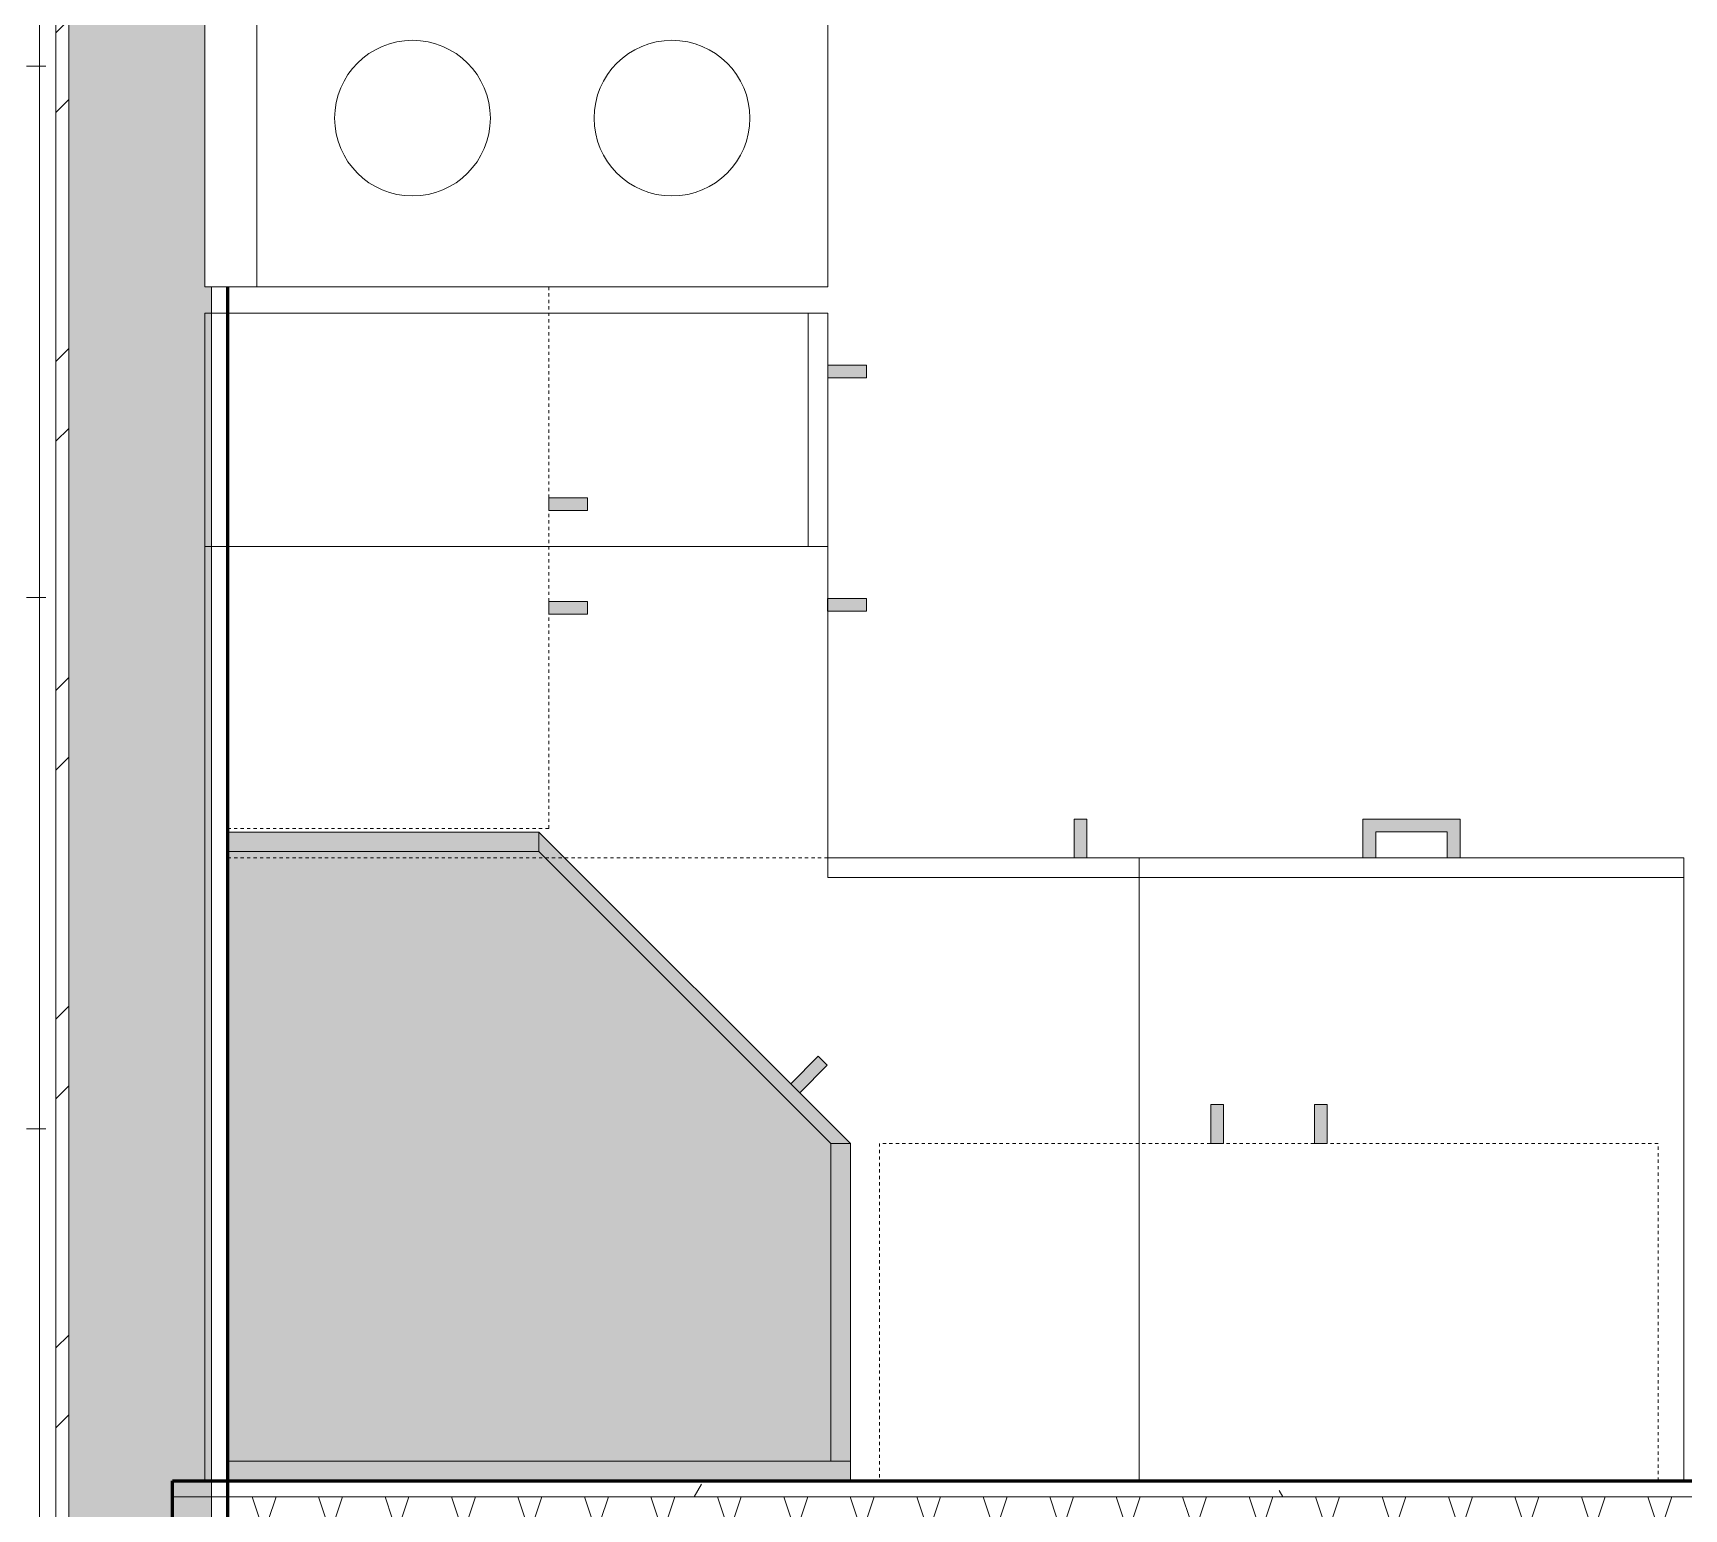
# Model space of a CAD drawing. Header units: inches. Extents: x -4169 to -1846, y 9706 to 12377.
# Drawn here: x -3409.5 to -3345.9, y 10650.3 to 10707.2 of the extents above; entities that cross this region are included whole.
import ezdxf

# ---------------------------------------------------------------- set-up
doc = ezdxf.new("R2010")
doc.units = ezdxf.units.IN
doc.header["$MEASUREMENT"] = 0
doc.linetypes.add('Dash', pattern=[0.25, 0.125, -0.125])
for name, color, linetype, lineweight in [('0-1', 7, 'Continuous', 5), ('0-2', 10, 'Continuous', 18), ('A-WALL', 113, 'Continuous', 18), ('A-WALL-4', 250, 'Continuous', 60), ('A-WALL-5', 10, 'Continuous', 18), ('A-WALL-PATT-1', 7, 'Continuous', 9), ('A-WALL-PATT-2', 253, 'Continuous', 9), ('A-WALL-PATT-4', 111, 'Continuous', 9), ('I-WALL-3', 2, 'Continuous', 60), ('Q-CASE', 31, 'Continuous', 9), ('Q-CASE-1', 253, 'Continuous', 9), ('Q-CASE-2', 7, 'Continuous', 9), ('Q-CASE-4', 71, 'Continuous', 9), ('Q-CASE-5', 7, 'Dash', 9), ('Q-CASE-HDLN-1', 7, 'Dash', 9), ('Q-SPCQ-2', 7, 'Continuous', 9)]:
    doc.layers.add(name, color=color, linetype=linetype, lineweight=lineweight)
pattern_1 = [(0, (0, 0), (20.48, 5.12), [0.845, -14.515, 0.845, -14.515, -81.92]), (0, (0, 0), (20.48, 5.12), [-30.72, 0.845, -29.875, 0.845, -14.515, -35.84]), (0, (0, 0), (20.48, 5.12), [-76.8, 0.845, -9.395, 0.845, -24.755]), (120, (7.68, 2.56), (-14.67405, 15.1762003), [0.845, -14.515, 0.845, -14.515, -81.92]), (120, (7.68, 2.56), (-14.67405, 15.1762003), [-30.72, 0.845, -29.875, 0.845, -14.515, -35.84]), (120, (7.68, 2.56), (-14.67405, 15.1762003), [-76.8, 0.845, -9.395, 0.845, -24.755]), (240, (10.24, 12.8), (-5.80595, -20.2962003), [0.845, -14.515, 0.845, -14.515, -81.92]), (240, (10.24, 12.8), (-5.80595, -20.2962003), [-30.72, 0.845, -29.875, 0.845, -14.515, -35.84]), (240, (10.24, 12.8), (-5.80595, -20.2962003), [-76.8, 0.845, -9.395, 0.845, -24.755])]
pattern_2 = [(161.57, (0.32, 0.32), (-2.560496185, -0.000537386), [0, -18.214, 2.022, 0]), (18.43, (-0.32, 0.32), (-2.560496185, 0.000537386), [0, -18.214, 2.022, 0]), (108.43, (0.32, 0.32), (1.27922091, -6.400876726), [6.07, -14.166]), (71.57, (-0.32, 0.32), (1.27922091, 6.400876726), [6.07, -14.166])]

# ---------------------------------------------------------------- blocks, each defined once
blk = doc.blocks.new('Range - 24_ x 30_-2553768-ENLARGED RCP - 1ST FLOOR PLAN')
at = {"layer": 'Q-SPCQ-2'}
for p, q in [((0, 0), (30, 0)), ((0, -24), (0, 0)), ((30, 0), (30, -24)), ((0, -22), (30, -22)), ((30, -24), (0, -24))]:
    blk.add_line(p, q, dxfattribs=at)
for centre, radius, start, end in [((6.5, -6), 3.5, 360, 180), ((23.5, -6), 3, 0, 180), ((6.5, -6), 3.5, 180, 0), ((23.5, -6), 3, 180, 0), ((6.5, -16), 4.5, 0, 180), ((23.5, -16), 3, 360, 180), ((6.5, -16), 4.5, 180, 0), ((23.5, -16), 3, 180, 0)]:
    blk.add_arc(centre, radius, start, end, dxfattribs=at)
blk = doc.blocks.new('OD_CW_Countertop - OD_CW_Countertop-V31-ENLARGED RCP - 1ST FLOOR PLAN')
at = {"layer": 'Q-CASE-HDLN-1'}
for p, q in [((93.827, 0), (102.452, 0)), ((102.951, 0), (105.702, 0)), ((106.202, 0), (116.838, 0)), ((117.327, 0), (149.952, 0))]:
    blk.add_line(p, q, dxfattribs=at)
blk = doc.blocks.new('Base Cabinet 4 Drawer 254 - Base Cabinet 4 Drawer 254 21_-2569778-ENLARGED RCP - 1ST FLOOR PLAN')
at = {"layer": 'Q-CASE-4'}
blk.add_hatch(color=256, dxfattribs=at).paths.add_polyline_path([(2.613, 25.5), (-1.137, 25.5), (-1.137, 24), (-0.638, 24), (-0.638, 25.001), (2.113, 25.001), (2.113, 24), (2.613, 24), (2.613, 25.001)], flags=0)
at = {"layer": 'Q-CASE-2'}
for p, q in [((-1.137, 24), (-1.137, 25.5)), ((-1.137, 25.5), (2.613, 25.5)), ((2.613, 25.5), (2.613, 24)), ((2.113, 25.001), (-0.638, 25.001)), ((-0.638, 24), (-0.638, 25.001)), ((2.113, 24), (2.113, 25.001)), ((-9.762, 24), (11.238, 24)), ((-9.762, 23.25), (-9.762, 24)), ((-1.137, 24), (-0.638, 24)), ((2.613, 24), (2.113, 24)), ((11.238, 24), (11.238, 23.25)), ((11.238, 23.25), (-9.762, 23.25)), ((-9.762, 23.25), (-9.762, 0)), ((11.238, 0), (11.238, 23.25)), ((-9.762, 0), (11.238, 0))]:
    blk.add_line(p, q, dxfattribs=at)
blk = doc.blocks.new('308 - 308 x 27_-V32-ENLARGED RCP - 1ST FLOOR PLAN')
at = {"layer": 'Q-CASE'}
blk.add_hatch(color=256, dxfattribs=at).paths.add_polyline_path([(-11.25, -15.375), (-12, -15.375), (0, -27.375), (0, -26.625), (-4.259, -22.366)], flags=0)
at = {"layer": 'Q-CASE-1'}
for points in [[(0, -2.375), (-12, -2.375), (-12, -3.125), (11.999, -3.125), (11.999, -2.375), (6.602, -2.375)], [(-12, -3.125), (-12, -15.375), (-11.25, -15.375), (-11.25, -3.125)], [(6.602, -3.125), (-11.25, -3.125), (-11.25, -15.375), (0, -26.625), (11.999, -26.625), (11.999, -3.125)], [(11.999, -26.625), (0, -26.625), (0, -27.375), (11.999, -27.375)]]:
    blk.add_hatch(color=256, dxfattribs=at).paths.add_polyline_path(points, flags=0)
at = {"layer": 'Q-CASE-4'}
blk.add_hatch(color=256, dxfattribs=at).paths.add_polyline_path([(-10.047, -17.328), (-11.107, -18.388), (-10.762, -18.733), (-9.702, -17.673)], flags=0)
at = {"layer": 'Q-CASE'}
for p, q in [((0, -27.375), (-12, -15.375)), ((-12, -15.375), (-11.25, -15.375)), ((-11.25, -15.375), (0, -26.625)), ((0, -26.625), (0, -27.375))]:
    blk.add_line(p, q, dxfattribs=at)
at = {"layer": 'Q-CASE-2'}
for p, q in [((-12, -3.125), (-12, -2.375)), ((-12, -15.375), (-12, -3.125)), ((-12, -3.125), (-11.25, -3.125)), ((11.999, -3.125), (-12, -3.125)), ((-11.25, -15.375), (-11.25, -3.125)), ((-11.25, -3.125), (11.999, -3.125)), ((-11.25, -3.125), (-11.25, -15.375)), ((-11.25, -15.375), (-12, -15.375)), ((0, -26.625), (-11.25, -15.375)), ((-10.047, -17.328), (-11.107, -18.388)), ((-10.762, -18.733), (-9.702, -17.673)), ((-11.107, -18.388), (-10.762, -18.733)), ((11.999, -26.625), (0, -26.625)), ((0, -27.375), (0, -26.625)), ((0, -26.625), (11.999, -26.625)), ((11.999, -27.375), (0, -27.375))]:
    blk.add_line(p, q, dxfattribs=at)
blk = doc.blocks.new('300 Series Wall Hung Cabinet_302 - 21_ X 27_-V33-ENLARGED RCP - 1ST FLOOR PLAN')
at = {"layer": 'Q-CASE-1'}
for points in [[(-1.762, 14.687), (-2.25, 14.687), (-2.25, 13.188), (-1.762, 13.188)], [(2.238, 14.687), (1.75, 14.687), (1.75, 13.188), (2.238, 13.188)]]:
    blk.add_hatch(color=256, dxfattribs=at).paths.add_polyline_path(points, flags=0)
at = {"layer": 'Q-CASE-2'}
for p, q in [((-1.762, 14.687), (-2.25, 14.687)), ((-2.25, 14.687), (-2.25, 13.188)), ((-1.762, 13.188), (-1.762, 14.687)), ((2.238, 14.687), (1.75, 14.687)), ((1.75, 14.687), (1.75, 13.188)), ((2.238, 13.188), (2.238, 14.687)), ((-2.25, 13.188), (-1.762, 13.188)), ((1.75, 13.188), (2.238, 13.188))]:
    blk.add_line(p, q, dxfattribs=at)
at = {"layer": 'Q-CASE-5'}
for p, q in [((-10.382, 13.188), (10.5, 13.188)), ((10.5, 13.188), (10.5, 0.814))]:
    blk.add_line(p, q, dxfattribs=at)
blk = doc.blocks.new('Base Cabinet Corner 197 - Base Cabinet Corner 197-2569781-ENLARGED RCP - 1ST FLOOR PLAN')
at = {"layer": 'Q-CASE-4'}
for points in [[(0.738, 34), (0.734, 34), (0.738, 33.512), (2.233, 33.512), (2.233, 34)], [(10.726, 25.499), (10.238, 25.499), (10.238, 24), (10.726, 24), (10.726, 25.001)]]:
    blk.add_hatch(color=256, dxfattribs=at).paths.add_polyline_path(points, flags=0)
at = {"layer": 'Q-CASE-2'}
for p, q in [((0.738, 36), (-23.262, 36)), ((-23.262, 36), (-23.262, 0)), ((0.738, 23.25), (0.738, 36)), ((0.738, 24), (0.738, 36)), ((0.734, 34), (0.734, 33.512)), ((2.233, 34), (0.734, 34)), ((2.233, 33.512), (2.233, 34)), ((0.734, 33.512), (2.233, 33.512)), ((10.726, 25.499), (10.238, 25.499)), ((10.238, 25.499), (10.238, 24)), ((10.726, 24), (10.726, 25.499)), ((12.738, 24), (0.738, 24)), ((0.738, 23.25), (0.738, 24)), ((10.238, 24), (10.726, 24)), ((12.738, 0), (12.738, 24)), ((12.738, 23.25), (0.738, 23.25)), ((-23.262, 0), (12.738, 0))]:
    blk.add_line(p, q, dxfattribs=at)
blk = doc.blocks.new('300 Series Wall Hung Cabinet_302 - 30_ X 27_-2569782-ENLARGED RCP - 1ST FLOOR PLAN')
at = {"layer": 'Q-CASE-1'}
for points in [[(-2.25, -16.874), (-1.762, -16.874), (-1.762, -15.375), (-2.25, -15.375)], [(1.75, -16.874), (2.238, -16.874), (2.238, -15.375), (1.75, -15.375)]]:
    blk.add_hatch(color=256, dxfattribs=at).paths.add_polyline_path(points, flags=0)
at = {"layer": 'Q-CASE-2'}
for p, q in [((-1.762, -15.375), (-2.25, -15.375)), ((-2.25, -15.375), (-2.25, -16.874)), ((-1.762, -16.874), (-1.762, -15.375)), ((2.238, -15.375), (1.75, -15.375)), ((1.75, -15.375), (1.75, -16.874)), ((2.238, -16.874), (2.238, -15.375)), ((-2.25, -16.874), (-1.762, -16.874)), ((1.75, -16.874), (2.238, -16.874))]:
    blk.add_line(p, q, dxfattribs=at)
at = {"layer": 'Q-CASE-5'}
for p, q in [((-15, -2.375), (-15, -15.375)), ((15, -15.375), (15, -2.375)), ((-15, -15.375), (15, -15.375))]:
    blk.add_line(p, q, dxfattribs=at)
blk = doc.blocks.new('Base Cabinet Single Door and Shelf - Base Cabinet Single Door and Shelf 9_-2568419-ENLARGED RCP - 1ST FLOOR PLAN')
at = {"layer": 'Q-CASE-4'}
blk.add_hatch(color=256, dxfattribs=at).paths.add_polyline_path([(-4.274, -24), (-4.762, -24), (-4.762, -25.499), (-4.274, -25.499)], flags=0)
at = {"layer": 'Q-CASE-2'}
for p, q in [((-11.262, -23.25), (-11.262, 0)), ((-11.262, 0), (-2.262, 0)), ((-2.262, 0), (-2.262, -23.25)), ((-11.262, -23.25), (-11.262, -24)), ((-2.262, -23.25), (-11.262, -23.25)), ((-2.262, -24), (-2.262, -23.25)), ((-11.262, -24), (-2.262, -24)), ((-4.274, -24), (-4.762, -24)), ((-4.762, -24), (-4.762, -25.499)), ((-4.274, -25.499), (-4.274, -24)), ((-4.762, -25.499), (-4.274, -25.499))]:
    blk.add_line(p, q, dxfattribs=at)
blk = doc.blocks.new('CTR - 1st Phase - Unit Layouts_rvt-1-ENLARGED RCP - 1ST FLOOR PLAN')
at = {"layer": 'A-WALL-PATT-1'}
h = blk.add_hatch(dxfattribs=at)
h.set_pattern_fill('FP_1', color=256, style=0, pattern_type=2)
h.set_pattern_definition(pattern_1)
h.paths.add_polyline_path([(-3306.193, 10650.789), (-3252.835, 10650.789), (-3252.835, 10651.414), (-3402.049, 10651.414), (-3402.049, 10650.789), (-3312.056, 10650.789)], flags=0)
at = {"layer": 'A-WALL-PATT-2'}
h = blk.add_hatch(dxfattribs=at)
h.set_pattern_fill('FP_2', color=256, style=0, pattern_type=2)
h.set_pattern_definition(pattern_2)
h.paths.add_polyline_path([(-3402.674, 10647.289), (-3252.21, 10647.289), (-3252.21, 10650.789), (-3402.674, 10650.789), (-3402.674, 10650.747)], flags=0)
at = {"layer": 'A-WALL-4'}
for p, q in [((-3404.174, 10646.664), (-3404.174, 10651.414)), ((-3404.174, 10651.414), (-3252.835, 10651.414))]:
    blk.add_line(p, q, dxfattribs=at)
at = {"layer": 'A-WALL-5'}
blk.add_line((-3404.174, 10650.789), (-3252.835, 10650.789), dxfattribs=at)
at = {"layer": '0-2'}
for name, p, rotation in [('Range - 24_ x 30_-2553768-ENLARGED RCP - 1ST FLOOR PLAN', (-3378.924, 10727.427), 269.9999999999875), ('300 Series Wall Hung Cabinet_302 - 21_ X 27_-V33-ENLARGED RCP - 1ST FLOOR PLAN', (-3402.863, 10687.045), 269.9999999999943), ('Base Cabinet Single Door and Shelf - Base Cabinet Single Door and Shelf 9_-2568419-ENLARGED RCP - 1ST FLOOR PLAN', (-3402.924, 10698.677), 89.99999999999743), ('308 - 308 x 27_-V32-ENLARGED RCP - 1ST FLOOR PLAN', (-3390.05, 10649.039), 180), ('OD_CW_Countertop - OD_CW_Countertop-V31-ENLARGED RCP - 1ST FLOOR PLAN', (-3252.097, 10675.414), 180), ('300 Series Wall Hung Cabinet_302 - 30_ X 27_-2569782-ENLARGED RCP - 1ST FLOOR PLAN', (-3361.924, 10649.039), 180)]:
    blk.add_blockref(name, p, dxfattribs=dict(at, rotation=rotation))
for name, p in [('Base Cabinet Corner 197 - Base Cabinet Corner 197-2569781-ENLARGED RCP - 1ST FLOOR PLAN', (-3379.661, 10651.414)), ('Base Cabinet 4 Drawer 254 - Base Cabinet 4 Drawer 254 21_-2569778-ENLARGED RCP - 1ST FLOOR PLAN', (-3357.161, 10651.414))]:
    blk.add_blockref(name, p, dxfattribs=at)

msp = doc.modelspace()

# ---------------------------------------------------------------- hatches: boundary and pattern name
at = {"layer": 'A-WALL-PATT-4'}
h = msp.add_hatch(dxfattribs=at)
h.set_pattern_fill('FP_1', color=256, style=0, pattern_type=2)
h.set_pattern_definition(pattern_1)
h.paths.add_polyline_path([(-3409.799, 10450.414), (-3409.299, 10450.414), (-3409.299, 10813.489), (-3409.799, 10813.489), (-3409.799, 10451.419)], flags=0)
h = msp.add_hatch(dxfattribs=at)
h.set_pattern_fill('FP_1', color=256, style=0, pattern_type=2)
h.set_pattern_definition(pattern_1)
h.paths.add_polyline_path([(-3408.798, 10450.914), (-3408.674, 10450.914), (-3408.674, 10813.489), (-3409.299, 10813.489), (-3409.299, 10450.914)], flags=0)
h = msp.add_hatch(dxfattribs=at)
h.set_pattern_fill('FP_26', color=256, style=0, pattern_type=2)
h.set_pattern_definition([(45, (0, 0), (-6.335677, 6.335677), []), (45, (0, 9.6), (-6.335677, 6.335677), [])])
h.paths.add_polyline_path([(-3408.674, 10451.539), (-3408.174, 10451.539), (-3408.174, 10813.489), (-3408.674, 10813.489), (-3408.674, 10452.039)], flags=0)
h = msp.add_hatch(dxfattribs=at)
h.set_pattern_fill('FP_2', color=256, style=0, pattern_type=2)
h.set_pattern_definition(pattern_2)
h.paths.add_polyline_path([(-3407.674, 10452.039), (-3402.674, 10452.039), (-3402.674, 10697.427), (-3402.924, 10697.427), (-3402.924, 10727.427), (-3402.674, 10727.427), (-3402.674, 10813.489), (-3408.174, 10813.489), (-3408.174, 10452.039)], flags=0)
h = msp.add_hatch(dxfattribs=at)
h.set_pattern_fill('FP_1', color=256, style=0, pattern_type=2)
h.set_pattern_definition(pattern_1)
h.paths.add_polyline_path([(-3402.674, 10457.539), (-3402.049, 10457.539), (-3402.049, 10647.289), (-3402.674, 10647.289), (-3402.674, 10470.322)], flags=0)
h.paths.add_polyline_path([(-3402.674, 10650.789), (-3402.049, 10650.789), (-3402.049, 10697.427), (-3402.674, 10697.427), (-3402.674, 10651.97)], flags=0)
h.paths.add_polyline_path([(-3402.049, 10727.427), (-3402.049, 10813.489), (-3402.674, 10813.489), (-3402.674, 10727.427), (-3402.522, 10727.427)], flags=0)

# ---------------------------------------------------------------- linework, layer by layer
at = {"layer": 'A-WALL'}
for p, q in [((-3409.299, 10813.489), (-3409.299, 10450.914)), ((-3408.674, 10813.489), (-3408.674, 10451.539)), ((-3408.174, 10813.489), (-3408.174, 10452.039)), ((-3402.674, 10697.427), (-3402.674, 10457.539))]:
    msp.add_line(p, q, dxfattribs=at)
at = {"layer": 'I-WALL-3'}
msp.add_line((-3402.049, 10697.427), (-3402.049, 10458.164), dxfattribs=at)

# ---------------------------------------------------------------- block references
at = {"layer": '0-1'}
msp.add_blockref('CTR - 1st Phase - Unit Layouts_rvt-1-ENLARGED RCP - 1ST FLOOR PLAN', (0, 0), dxfattribs=at)

doc.saveas('drawing.dxf')
